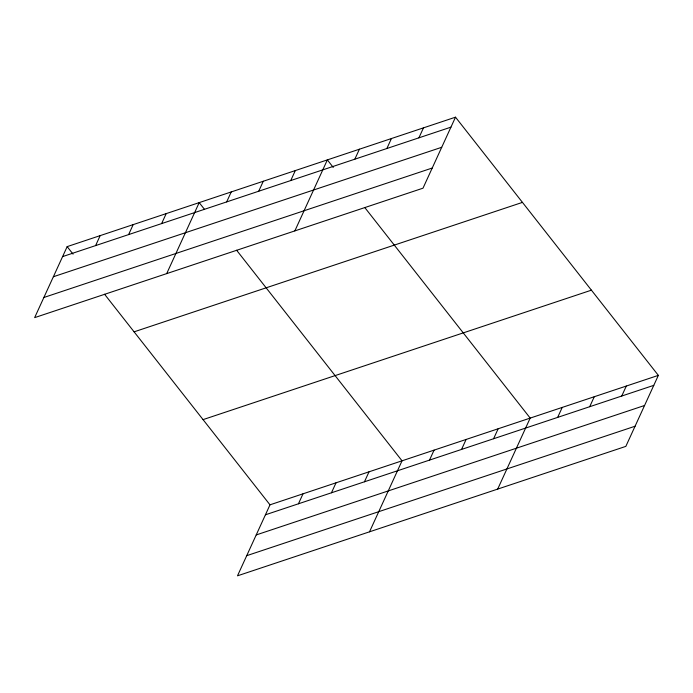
<?xml version="1.0" encoding="UTF-8"?>
<svg xmlns="http://www.w3.org/2000/svg" width="693" height="693" viewBox="0 0 693 693"><rect width="100%" height="100%" fill="white"/><g stroke="black" fill="none" stroke-linecap="round" stroke-linejoin="round"><path stroke-width="1.04" d="M455.509 117.178L67.16 246.63L34.65 317.628L423.007 188.175L455.509 117.178L658.35 375.372L625.84 446.37L237.491 575.822L269.993 504.825L658.35 375.372M95.599 245.599L100.164 235.629M128.612 234.589L133.177 224.619M161.625 223.588L166.19 213.617M166.692 273.614L199.194 202.616L204.444 209.295M226.672 201.906L231.237 191.935M258.714 191.225L263.279 181.254M290.748 180.544L295.313 170.573M294.846 230.899L327.356 159.892L333.264 167.411M354.833 159.182L359.398 149.212M386.867 148.501L391.432 138.539M418.91 137.829L423.475 127.858M298.44 503.794L303.006 493.823M331.453 492.784L336.018 482.822M364.457 481.782L369.022 471.812M369.525 531.808L402.035 460.81L236.599 250.225M429.513 460.1L434.078 450.129M461.547 449.419L466.112 439.449M493.589 438.738L498.154 428.768M497.687 489.093L530.188 418.087L364.761 207.51M557.666 417.377L562.231 407.415M589.708 406.704L594.273 396.734M621.742 396.024L626.307 386.053M62.595 256.601L450.944 127.148M53.37 276.741L441.727 147.288M43.867 297.488L432.224 168.035M134.096 331.834L522.453 202.382M203.058 419.62L591.415 290.168M265.428 514.795L653.785 385.343M256.211 534.935L644.568 405.483M246.708 555.682L635.065 426.23M67.16 246.63L73.06 254.149M104.565 294.248L269.993 504.825"/></g></svg>
